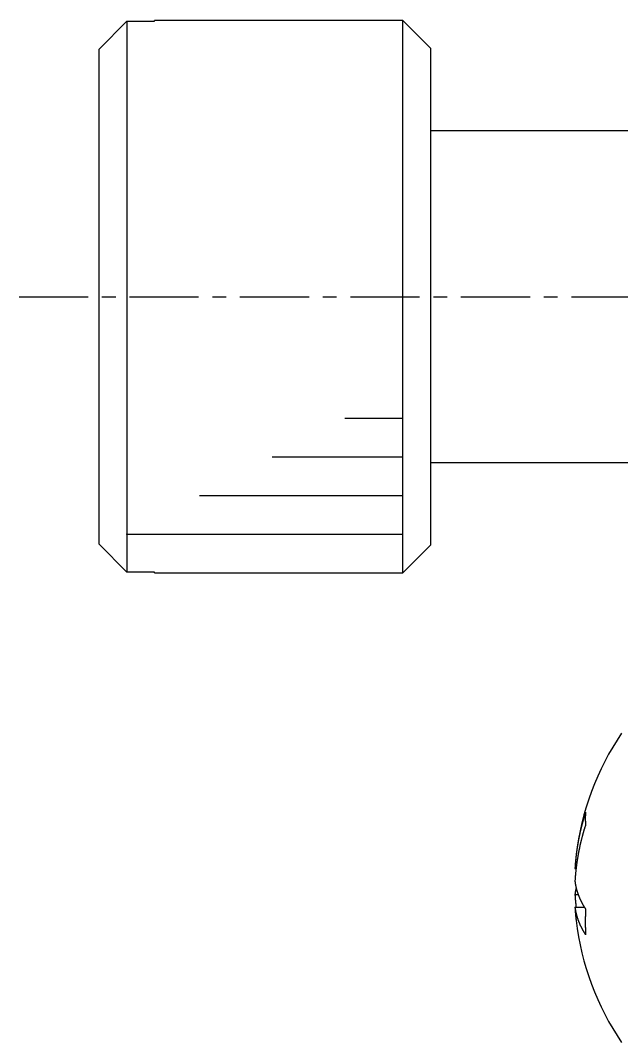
# Model space of a CAD drawing. Extents: x 535 to 879, y 88 to 377.
# Drawn here: x 583.64 to 594.52, y 160.13 to 178.63 of the extents above; entities that cross this region are included whole.
import ezdxf

# ---------------------------------------------------------------- set-up
doc = ezdxf.new("R2010")
doc.units = 0
doc.linetypes.add('CENTER', pattern=[2, 1.25, -0.25, 0.25, -0.25])
doc.layers.get('0').update_dxf_attribs({"linetype": 'CONTINUOUS'})

msp = doc.modelspace()

# ---------------------------------------------------------------- linework, layer by layer
at = {"color": 7, "linetype": 'CONTINUOUS'}
for p, q in [((585.063, 178.117), (585.563, 178.619)), ((585.563, 178.619), (585.563, 168.651)), ((585.563, 178.619), (586.063, 178.619)), ((586.063, 178.619), (586.063, 178.635)), ((590.563, 178.635), (586.063, 178.635)), ((590.563, 168.635), (590.563, 178.635)), ((591.063, 178.135), (590.563, 178.635)), ((585.063, 169.153), (585.063, 178.117)), ((591.063, 178.135), (591.063, 169.135)), ((595.063, 176.635), (591.063, 176.635)), ((589.512, 171.435), (590.563, 171.435)), ((588.196, 170.735), (590.563, 170.735)), ((591.063, 170.635), (595.063, 170.635)), ((586.879, 170.035), (590.563, 170.035)), ((585.563, 169.335), (590.563, 169.335)), ((585.563, 168.651), (585.063, 169.153)), ((590.563, 168.635), (591.063, 169.135)), ((586.063, 168.651), (585.563, 168.651)), ((586.063, 168.635), (586.063, 168.651)), ((586.063, 168.635), (590.563, 168.635)), ((593.676, 163.283), (593.696, 163.283)), ((593.676, 162.816), (593.734, 162.816)), ((593.676, 162.587), (593.846, 162.587))]:
    msp.add_line(p, q, dxfattribs=at)
at = {"color": 1, "linetype": 'CENTER'}
msp.add_line((581.613, 173.635), (599.013, 173.635), dxfattribs=at)
at = {"color": 7, "linetype": 'CONTINUOUS'}
for points in [[(593.87, 164.305, 0), (593.868, 164.299, 0), (593.866, 164.293, 0), (593.864, 164.287, 0), (593.862, 164.281, 0), (593.86, 164.275, 0), (593.858, 164.269, 0), (593.856, 164.263, 0), (593.854, 164.257, 0), (593.853, 164.251, 0), (593.851, 164.245, 0), (593.849, 164.239, 0), (593.847, 164.233, 0), (593.845, 164.227, 0), (593.843, 164.221, 0), (593.842, 164.215, 0), (593.84, 164.209, 0), (593.838, 164.203, 0), (593.836, 164.197, 0), (593.834, 164.191, 0), (593.833, 164.185, 0), (593.831, 164.179, 0), (593.829, 164.173, 0), (593.827, 164.167, 0), (593.826, 164.161, 0), (593.824, 164.155, 0), (593.822, 164.149, 0), (593.821, 164.143, 0), (593.819, 164.137, 0), (593.817, 164.131, 0), (593.815, 164.124, 0), (593.814, 164.118, 0), (593.812, 164.112, 0), (593.811, 164.106, 0), (593.809, 164.1, 0), (593.807, 164.094, 0), (593.806, 164.088, 0), (593.804, 164.082, 0), (593.802, 164.076, 0), (593.801, 164.07, 0), (593.799, 164.064, 0), (593.798, 164.058, 0), (593.796, 164.052, 0), (593.795, 164.046, 0), (593.793, 164.04, 0), (593.792, 164.034, 0), (593.79, 164.027, 0), (593.789, 164.021, 0), (593.787, 164.015, 0), (593.786, 164.009, 0), (593.784, 164.003, 0), (593.783, 163.997, 0), (593.781, 163.991, 0), (593.78, 163.985, 0), (593.778, 163.979, 0), (593.777, 163.973, 0), (593.775, 163.967, 0), (593.774, 163.96, 0), (593.773, 163.954, 0), (593.771, 163.948, 0), (593.77, 163.942, 0), (593.768, 163.936, 0), (593.767, 163.93, 0), (593.766, 163.924, 0), (593.764, 163.918, 0), (593.763, 163.912, 0), (593.762, 163.906, 0), (593.76, 163.899, 0), (593.759, 163.893, 0), (593.758, 163.887, 0), (593.756, 163.881, 0), (593.755, 163.875, 0), (593.754, 163.869, 0), (593.753, 163.863, 0), (593.751, 163.857, 0), (593.75, 163.85, 0), (593.749, 163.844, 0), (593.748, 163.838, 0), (593.746, 163.832, 0), (593.745, 163.826, 0), (593.744, 163.82, 0), (593.743, 163.814, 0), (593.742, 163.807, 0), (593.74, 163.801, 0), (593.739, 163.795, 0), (593.738, 163.789, 0), (593.737, 163.783, 0), (593.736, 163.777, 0), (593.735, 163.771, 0), (593.734, 163.764, 0), (593.733, 163.758, 0), (593.731, 163.752, 0), (593.73, 163.746, 0), (593.729, 163.74, 0), (593.728, 163.734, 0), (593.727, 163.728, 0), (593.726, 163.721, 0), (593.725, 163.715, 0), (593.724, 163.709, 0), (593.723, 163.703, 0), (593.722, 163.697, 0), (593.721, 163.691, 0), (593.72, 163.684, 0), (593.719, 163.678, 0), (593.718, 163.672, 0), (593.717, 163.666, 0), (593.716, 163.66, 0), (593.715, 163.654, 0), (593.714, 163.647, 0), (593.713, 163.641, 0), (593.712, 163.635, 0), (593.712, 163.629, 0), (593.711, 163.623, 0), (593.71, 163.617, 0), (593.709, 163.61, 0), (593.708, 163.604, 0), (593.707, 163.598, 0), (593.706, 163.592, 0), (593.705, 163.586, 0), (593.705, 163.579, 0), (593.704, 163.573, 0), (593.703, 163.567, 0), (593.702, 163.561, 0), (593.701, 163.555, 0), (593.701, 163.548, 0), (593.7, 163.542, 0), (593.699, 163.536, 0), (593.698, 163.53, 0), (593.698, 163.524, 0)], [(593.87, 164.305, 0), (593.869, 164.303, 0), (593.869, 164.301, 0), (593.869, 164.3, 0), (593.869, 164.298, 0), (593.869, 164.296, 0), (593.869, 164.295, 0), (593.868, 164.293, 0), (593.868, 164.291, 0), (593.868, 164.289, 0), (593.868, 164.288, 0), (593.868, 164.286, 0), (593.868, 164.284, 0), (593.867, 164.283, 0), (593.867, 164.281, 0), (593.867, 164.279, 0), (593.867, 164.277, 0), (593.867, 164.276, 0), (593.867, 164.274, 0), (593.867, 164.272, 0), (593.866, 164.27, 0), (593.866, 164.269, 0), (593.866, 164.267, 0), (593.866, 164.265, 0), (593.866, 164.264, 0), (593.866, 164.262, 0), (593.866, 164.26, 0), (593.866, 164.258, 0), (593.865, 164.257, 0), (593.865, 164.255, 0), (593.865, 164.253, 0), (593.865, 164.251, 0), (593.865, 164.25, 0), (593.865, 164.248, 0), (593.865, 164.246, 0), (593.865, 164.244, 0), (593.865, 164.243, 0), (593.865, 164.241, 0), (593.864, 164.239, 0), (593.864, 164.237, 0), (593.864, 164.236, 0), (593.864, 164.234, 0), (593.864, 164.232, 0), (593.864, 164.23, 0), (593.864, 164.228, 0), (593.864, 164.227, 0), (593.864, 164.225, 0), (593.864, 164.223, 0), (593.864, 164.221, 0), (593.864, 164.22, 0), (593.864, 164.218, 0), (593.864, 164.216, 0), (593.864, 164.214, 0), (593.864, 164.213, 0), (593.864, 164.211, 0), (593.864, 164.209, 0), (593.864, 164.207, 0), (593.864, 164.205, 0), (593.864, 164.204, 0), (593.864, 164.202, 0), (593.863, 164.2, 0), (593.863, 164.198, 0), (593.863, 164.196, 0), (593.863, 164.195, 0), (593.863, 164.193, 0), (593.863, 164.191, 0), (593.863, 164.189, 0), (593.863, 164.187, 0), (593.863, 164.186, 0), (593.864, 164.184, 0), (593.864, 164.182, 0), (593.864, 164.18, 0), (593.864, 164.178, 0), (593.864, 164.177, 0), (593.864, 164.175, 0), (593.864, 164.173, 0), (593.864, 164.171, 0), (593.864, 164.169, 0), (593.864, 164.168, 0), (593.864, 164.166, 0), (593.864, 164.164, 0), (593.864, 164.162, 0), (593.864, 164.16, 0), (593.864, 164.159, 0), (593.864, 164.157, 0), (593.864, 164.155, 0), (593.864, 164.153, 0), (593.864, 164.151, 0), (593.864, 164.149, 0), (593.864, 164.148, 0), (593.864, 164.146, 0), (593.865, 164.144, 0), (593.865, 164.142, 0), (593.865, 164.14, 0), (593.865, 164.138, 0), (593.865, 164.137, 0), (593.865, 164.135, 0), (593.865, 164.133, 0), (593.865, 164.131, 0), (593.865, 164.129, 0), (593.865, 164.127, 0), (593.866, 164.126, 0), (593.866, 164.124, 0), (593.866, 164.122, 0), (593.866, 164.12, 0), (593.866, 164.118, 0), (593.866, 164.116, 0), (593.866, 164.114, 0), (593.866, 164.113, 0), (593.867, 164.111, 0), (593.867, 164.109, 0), (593.867, 164.107, 0), (593.867, 164.105, 0), (593.867, 164.103, 0), (593.867, 164.102, 0), (593.867, 164.1, 0), (593.868, 164.098, 0), (593.868, 164.096, 0), (593.868, 164.094, 0), (593.868, 164.092, 0), (593.868, 164.09, 0), (593.868, 164.088, 0), (593.869, 164.087, 0), (593.869, 164.085, 0), (593.869, 164.083, 0), (593.869, 164.081, 0), (593.869, 164.079, 0), (593.869, 164.077, 0), (593.87, 164.075, 0)], [(593.87, 164.075, 0), (593.867, 164.068, 0), (593.865, 164.06, 0), (593.862, 164.052, 0), (593.86, 164.044, 0), (593.857, 164.036, 0), (593.855, 164.029, 0), (593.852, 164.021, 0), (593.85, 164.013, 0), (593.847, 164.005, 0), (593.845, 163.997, 0), (593.843, 163.989, 0), (593.84, 163.982, 0), (593.838, 163.974, 0), (593.836, 163.966, 0), (593.833, 163.958, 0), (593.831, 163.95, 0), (593.829, 163.942, 0), (593.827, 163.934, 0), (593.824, 163.927, 0), (593.822, 163.919, 0), (593.82, 163.911, 0), (593.818, 163.903, 0), (593.816, 163.895, 0), (593.813, 163.887, 0), (593.811, 163.879, 0), (593.809, 163.871, 0), (593.807, 163.864, 0), (593.805, 163.856, 0), (593.803, 163.848, 0), (593.801, 163.84, 0), (593.799, 163.832, 0), (593.797, 163.824, 0), (593.795, 163.816, 0), (593.793, 163.808, 0), (593.791, 163.8, 0), (593.789, 163.792, 0), (593.787, 163.784, 0), (593.785, 163.777, 0), (593.783, 163.769, 0), (593.781, 163.761, 0), (593.779, 163.753, 0), (593.777, 163.745, 0), (593.775, 163.737, 0), (593.773, 163.729, 0), (593.772, 163.721, 0), (593.77, 163.713, 0), (593.768, 163.705, 0), (593.766, 163.697, 0), (593.764, 163.689, 0), (593.763, 163.681, 0), (593.761, 163.673, 0), (593.759, 163.665, 0), (593.758, 163.657, 0), (593.756, 163.649, 0), (593.754, 163.641, 0), (593.753, 163.633, 0), (593.751, 163.625, 0), (593.749, 163.617, 0), (593.748, 163.609, 0), (593.746, 163.601, 0), (593.745, 163.593, 0), (593.743, 163.585, 0), (593.741, 163.577, 0), (593.74, 163.569, 0), (593.738, 163.561, 0), (593.737, 163.553, 0), (593.735, 163.545, 0), (593.734, 163.537, 0), (593.733, 163.529, 0), (593.731, 163.521, 0), (593.73, 163.513, 0), (593.728, 163.505, 0), (593.727, 163.497, 0), (593.726, 163.489, 0), (593.724, 163.481, 0), (593.723, 163.473, 0), (593.722, 163.465, 0), (593.72, 163.457, 0), (593.719, 163.449, 0), (593.718, 163.441, 0), (593.717, 163.433, 0), (593.715, 163.425, 0), (593.714, 163.417, 0), (593.713, 163.409, 0), (593.712, 163.401, 0), (593.711, 163.393, 0), (593.709, 163.385, 0), (593.708, 163.377, 0), (593.707, 163.369, 0), (593.706, 163.36, 0), (593.705, 163.352, 0), (593.704, 163.344, 0), (593.703, 163.336, 0), (593.702, 163.328, 0), (593.701, 163.32, 0), (593.7, 163.312, 0), (593.699, 163.304, 0), (593.698, 163.296, 0), (593.697, 163.288, 0), (593.696, 163.28, 0), (593.695, 163.272, 0), (593.694, 163.264, 0), (593.693, 163.256, 0), (593.692, 163.248, 0), (593.692, 163.239, 0), (593.691, 163.231, 0), (593.69, 163.223, 0), (593.689, 163.215, 0), (593.688, 163.207, 0), (593.688, 163.199, 0), (593.687, 163.191, 0), (593.686, 163.183, 0), (593.685, 163.175, 0), (593.685, 163.167, 0), (593.684, 163.159, 0), (593.683, 163.15, 0), (593.683, 163.142, 0), (593.682, 163.134, 0), (593.681, 163.126, 0), (593.681, 163.118, 0), (593.68, 163.11, 0), (593.68, 163.102, 0), (593.679, 163.094, 0), (593.678, 163.086, 0), (593.678, 163.078, 0), (593.677, 163.069, 0), (593.677, 163.061, 0), (593.676, 163.053, 0)], [(593.698, 163.524, 0), (593.697, 163.522, 0), (593.697, 163.52, 0), (593.697, 163.518, 0), (593.697, 163.516, 0), (593.697, 163.514, 0), (593.696, 163.512, 0), (593.696, 163.511, 0), (593.696, 163.509, 0), (593.696, 163.507, 0), (593.695, 163.505, 0), (593.695, 163.503, 0), (593.695, 163.501, 0), (593.695, 163.499, 0), (593.695, 163.497, 0), (593.694, 163.496, 0), (593.694, 163.494, 0), (593.694, 163.492, 0), (593.694, 163.49, 0), (593.694, 163.488, 0), (593.693, 163.486, 0), (593.693, 163.484, 0), (593.693, 163.482, 0), (593.693, 163.48, 0), (593.693, 163.479, 0), (593.692, 163.477, 0), (593.692, 163.475, 0), (593.692, 163.473, 0), (593.692, 163.471, 0), (593.692, 163.469, 0), (593.691, 163.467, 0), (593.691, 163.465, 0), (593.691, 163.464, 0), (593.691, 163.462, 0), (593.691, 163.46, 0), (593.69, 163.458, 0), (593.69, 163.456, 0), (593.69, 163.454, 0), (593.69, 163.452, 0), (593.69, 163.45, 0), (593.689, 163.449, 0), (593.689, 163.447, 0), (593.689, 163.445, 0), (593.689, 163.443, 0), (593.689, 163.441, 0), (593.689, 163.439, 0), (593.688, 163.437, 0), (593.688, 163.435, 0), (593.688, 163.433, 0), (593.688, 163.432, 0), (593.688, 163.43, 0), (593.687, 163.428, 0), (593.687, 163.426, 0), (593.687, 163.424, 0), (593.687, 163.422, 0), (593.687, 163.42, 0), (593.687, 163.418, 0), (593.686, 163.417, 0), (593.686, 163.415, 0), (593.686, 163.413, 0), (593.686, 163.411, 0), (593.686, 163.409, 0), (593.686, 163.407, 0), (593.685, 163.405, 0), (593.685, 163.403, 0), (593.685, 163.401, 0), (593.685, 163.4, 0), (593.685, 163.398, 0), (593.685, 163.396, 0), (593.684, 163.394, 0), (593.684, 163.392, 0), (593.684, 163.39, 0), (593.684, 163.388, 0), (593.684, 163.386, 0), (593.684, 163.385, 0), (593.683, 163.383, 0), (593.683, 163.381, 0), (593.683, 163.379, 0), (593.683, 163.377, 0), (593.683, 163.375, 0), (593.683, 163.373, 0), (593.683, 163.371, 0), (593.682, 163.369, 0), (593.682, 163.368, 0), (593.682, 163.366, 0), (593.682, 163.364, 0), (593.682, 163.362, 0), (593.682, 163.36, 0), (593.681, 163.358, 0), (593.681, 163.356, 0), (593.681, 163.354, 0), (593.681, 163.353, 0), (593.681, 163.351, 0), (593.681, 163.349, 0), (593.681, 163.347, 0), (593.68, 163.345, 0), (593.68, 163.343, 0), (593.68, 163.341, 0), (593.68, 163.339, 0), (593.68, 163.337, 0), (593.68, 163.336, 0), (593.68, 163.334, 0), (593.68, 163.332, 0), (593.679, 163.33, 0), (593.679, 163.328, 0), (593.679, 163.326, 0), (593.679, 163.324, 0), (593.679, 163.322, 0), (593.679, 163.32, 0), (593.679, 163.319, 0), (593.679, 163.317, 0), (593.678, 163.315, 0), (593.678, 163.313, 0), (593.678, 163.311, 0), (593.678, 163.309, 0), (593.678, 163.307, 0), (593.678, 163.305, 0), (593.678, 163.304, 0), (593.678, 163.302, 0), (593.677, 163.3, 0), (593.677, 163.298, 0), (593.677, 163.296, 0), (593.677, 163.294, 0), (593.677, 163.292, 0), (593.677, 163.29, 0), (593.677, 163.288, 0), (593.677, 163.287, 0), (593.676, 163.285, 0), (593.676, 163.283, 0)], [(593.676, 163.053, 0), (593.677, 163.049, 0), (593.677, 163.045, 0), (593.678, 163.041, 0), (593.678, 163.037, 0), (593.679, 163.033, 0), (593.68, 163.029, 0), (593.68, 163.025, 0), (593.681, 163.021, 0), (593.681, 163.017, 0), (593.682, 163.013, 0), (593.683, 163.009, 0), (593.683, 163.005, 0), (593.684, 163.001, 0), (593.685, 162.997, 0), (593.685, 162.993, 0), (593.686, 162.989, 0), (593.687, 162.985, 0), (593.688, 162.982, 0), (593.688, 162.978, 0), (593.689, 162.974, 0), (593.69, 162.97, 0), (593.691, 162.966, 0), (593.692, 162.962, 0), (593.692, 162.958, 0), (593.693, 162.954, 0), (593.694, 162.95, 0), (593.695, 162.946, 0), (593.696, 162.942, 0), (593.697, 162.938, 0), (593.698, 162.934, 0), (593.699, 162.93, 0), (593.7, 162.926, 0), (593.701, 162.922, 0), (593.702, 162.918, 0), (593.703, 162.914, 0), (593.704, 162.91, 0), (593.705, 162.906, 0), (593.706, 162.902, 0), (593.707, 162.898, 0), (593.708, 162.894, 0), (593.709, 162.89, 0), (593.711, 162.886, 0), (593.712, 162.882, 0), (593.713, 162.878, 0), (593.714, 162.874, 0), (593.715, 162.87, 0), (593.717, 162.866, 0), (593.718, 162.862, 0), (593.719, 162.859, 0), (593.72, 162.855, 0), (593.722, 162.851, 0), (593.723, 162.847, 0), (593.724, 162.843, 0), (593.726, 162.839, 0), (593.727, 162.835, 0), (593.728, 162.831, 0), (593.73, 162.827, 0), (593.731, 162.823, 0), (593.733, 162.819, 0), (593.734, 162.815, 0), (593.735, 162.811, 0), (593.737, 162.807, 0), (593.738, 162.803, 0), (593.74, 162.799, 0), (593.741, 162.795, 0), (593.743, 162.791, 0), (593.745, 162.788, 0), (593.746, 162.784, 0), (593.748, 162.78, 0), (593.749, 162.776, 0), (593.751, 162.772, 0), (593.753, 162.768, 0), (593.754, 162.764, 0), (593.756, 162.76, 0), (593.758, 162.756, 0), (593.759, 162.752, 0), (593.761, 162.748, 0), (593.763, 162.744, 0), (593.764, 162.74, 0), (593.766, 162.737, 0), (593.768, 162.733, 0), (593.77, 162.729, 0), (593.772, 162.725, 0), (593.773, 162.721, 0), (593.775, 162.717, 0), (593.777, 162.713, 0), (593.779, 162.709, 0), (593.781, 162.705, 0), (593.783, 162.701, 0), (593.785, 162.697, 0), (593.787, 162.694, 0), (593.789, 162.69, 0), (593.791, 162.686, 0), (593.793, 162.682, 0), (593.795, 162.678, 0), (593.797, 162.674, 0), (593.799, 162.67, 0), (593.801, 162.666, 0), (593.803, 162.662, 0), (593.805, 162.658, 0), (593.807, 162.655, 0), (593.809, 162.651, 0), (593.811, 162.647, 0), (593.813, 162.643, 0), (593.816, 162.639, 0), (593.818, 162.635, 0), (593.82, 162.631, 0), (593.822, 162.627, 0), (593.824, 162.624, 0), (593.827, 162.62, 0), (593.829, 162.616, 0), (593.831, 162.612, 0), (593.833, 162.608, 0), (593.836, 162.604, 0), (593.838, 162.6, 0), (593.84, 162.597, 0), (593.843, 162.593, 0), (593.845, 162.589, 0), (593.847, 162.585, 0), (593.85, 162.581, 0), (593.852, 162.577, 0), (593.855, 162.573, 0), (593.857, 162.57, 0), (593.86, 162.566, 0), (593.862, 162.562, 0), (593.865, 162.558, 0), (593.867, 162.554, 0), (593.87, 162.55, 0)], [(593.698, 162.935, 0), (593.697, 162.934, 0), (593.697, 162.933, 0), (593.697, 162.932, 0), (593.697, 162.931, 0), (593.697, 162.93, 0), (593.696, 162.929, 0), (593.696, 162.928, 0), (593.696, 162.927, 0), (593.696, 162.926, 0), (593.695, 162.925, 0), (593.695, 162.925, 0), (593.695, 162.924, 0), (593.695, 162.923, 0), (593.695, 162.922, 0), (593.694, 162.921, 0), (593.694, 162.92, 0), (593.694, 162.919, 0), (593.694, 162.918, 0), (593.694, 162.917, 0), (593.693, 162.916, 0), (593.693, 162.915, 0), (593.693, 162.914, 0), (593.693, 162.913, 0), (593.693, 162.913, 0), (593.692, 162.912, 0), (593.692, 162.911, 0), (593.692, 162.91, 0), (593.692, 162.909, 0), (593.692, 162.908, 0), (593.691, 162.907, 0), (593.691, 162.906, 0), (593.691, 162.905, 0), (593.691, 162.904, 0), (593.691, 162.903, 0), (593.69, 162.902, 0), (593.69, 162.901, 0), (593.69, 162.9, 0), (593.69, 162.9, 0), (593.69, 162.899, 0), (593.689, 162.898, 0), (593.689, 162.897, 0), (593.689, 162.896, 0), (593.689, 162.895, 0), (593.689, 162.894, 0), (593.689, 162.893, 0), (593.688, 162.892, 0), (593.688, 162.891, 0), (593.688, 162.89, 0), (593.688, 162.889, 0), (593.688, 162.888, 0), (593.687, 162.888, 0), (593.687, 162.887, 0), (593.687, 162.886, 0), (593.687, 162.885, 0), (593.687, 162.884, 0), (593.687, 162.883, 0), (593.686, 162.882, 0), (593.686, 162.881, 0), (593.686, 162.88, 0), (593.686, 162.879, 0), (593.686, 162.878, 0), (593.686, 162.877, 0), (593.685, 162.876, 0), (593.685, 162.875, 0), (593.685, 162.875, 0), (593.685, 162.874, 0), (593.685, 162.873, 0), (593.685, 162.872, 0), (593.684, 162.871, 0), (593.684, 162.87, 0), (593.684, 162.869, 0), (593.684, 162.868, 0), (593.684, 162.867, 0), (593.684, 162.866, 0), (593.683, 162.865, 0), (593.683, 162.864, 0), (593.683, 162.863, 0), (593.683, 162.863, 0), (593.683, 162.862, 0), (593.683, 162.861, 0), (593.683, 162.86, 0), (593.682, 162.859, 0), (593.682, 162.858, 0), (593.682, 162.857, 0), (593.682, 162.856, 0), (593.682, 162.855, 0), (593.682, 162.854, 0), (593.681, 162.853, 0), (593.681, 162.852, 0), (593.681, 162.851, 0), (593.681, 162.85, 0), (593.681, 162.85, 0), (593.681, 162.849, 0), (593.681, 162.848, 0), (593.68, 162.847, 0), (593.68, 162.846, 0), (593.68, 162.845, 0), (593.68, 162.844, 0), (593.68, 162.843, 0), (593.68, 162.842, 0), (593.68, 162.841, 0), (593.68, 162.84, 0), (593.679, 162.839, 0), (593.679, 162.838, 0), (593.679, 162.837, 0), (593.679, 162.837, 0), (593.679, 162.836, 0), (593.679, 162.835, 0), (593.679, 162.834, 0), (593.679, 162.833, 0), (593.678, 162.832, 0), (593.678, 162.831, 0), (593.678, 162.83, 0), (593.678, 162.829, 0), (593.678, 162.828, 0), (593.678, 162.827, 0), (593.678, 162.826, 0), (593.678, 162.825, 0), (593.677, 162.825, 0), (593.677, 162.824, 0), (593.677, 162.823, 0), (593.677, 162.822, 0), (593.677, 162.821, 0), (593.677, 162.82, 0), (593.677, 162.819, 0), (593.677, 162.818, 0), (593.676, 162.817, 0), (593.676, 162.816, 0)], [(593.676, 162.816, 0), (593.676, 162.814, 0), (593.677, 162.813, 0), (593.677, 162.811, 0), (593.677, 162.809, 0), (593.677, 162.807, 0), (593.677, 162.805, 0), (593.677, 162.804, 0), (593.677, 162.802, 0), (593.677, 162.8, 0), (593.677, 162.798, 0), (593.678, 162.796, 0), (593.678, 162.795, 0), (593.678, 162.793, 0), (593.678, 162.791, 0), (593.678, 162.789, 0), (593.678, 162.787, 0), (593.678, 162.786, 0), (593.678, 162.784, 0), (593.679, 162.782, 0), (593.679, 162.78, 0), (593.679, 162.778, 0), (593.679, 162.777, 0), (593.679, 162.775, 0), (593.679, 162.773, 0), (593.679, 162.771, 0), (593.679, 162.769, 0), (593.679, 162.768, 0), (593.68, 162.766, 0), (593.68, 162.764, 0), (593.68, 162.762, 0), (593.68, 162.76, 0), (593.68, 162.759, 0), (593.68, 162.757, 0), (593.68, 162.755, 0), (593.681, 162.753, 0), (593.681, 162.752, 0), (593.681, 162.75, 0), (593.681, 162.748, 0), (593.681, 162.746, 0), (593.681, 162.744, 0), (593.681, 162.743, 0), (593.681, 162.741, 0), (593.682, 162.739, 0), (593.682, 162.737, 0), (593.682, 162.735, 0), (593.682, 162.734, 0), (593.682, 162.732, 0), (593.682, 162.73, 0), (593.682, 162.728, 0), (593.683, 162.726, 0), (593.683, 162.725, 0), (593.683, 162.723, 0), (593.683, 162.721, 0), (593.683, 162.719, 0), (593.683, 162.717, 0), (593.683, 162.716, 0), (593.684, 162.714, 0), (593.684, 162.712, 0), (593.684, 162.71, 0), (593.684, 162.708, 0), (593.684, 162.707, 0), (593.684, 162.705, 0), (593.685, 162.703, 0), (593.685, 162.701, 0), (593.685, 162.699, 0), (593.685, 162.698, 0), (593.685, 162.696, 0), (593.685, 162.694, 0), (593.686, 162.692, 0), (593.686, 162.691, 0), (593.686, 162.689, 0), (593.686, 162.687, 0), (593.686, 162.685, 0), (593.686, 162.683, 0), (593.686, 162.682, 0), (593.687, 162.68, 0), (593.687, 162.678, 0), (593.687, 162.676, 0), (593.687, 162.674, 0), (593.687, 162.673, 0), (593.687, 162.671, 0), (593.688, 162.669, 0), (593.688, 162.667, 0), (593.688, 162.665, 0), (593.688, 162.664, 0), (593.688, 162.662, 0), (593.689, 162.66, 0), (593.689, 162.658, 0), (593.689, 162.656, 0), (593.689, 162.655, 0), (593.689, 162.653, 0), (593.689, 162.651, 0), (593.69, 162.649, 0), (593.69, 162.648, 0), (593.69, 162.646, 0), (593.69, 162.644, 0), (593.69, 162.642, 0), (593.69, 162.64, 0), (593.691, 162.639, 0), (593.691, 162.637, 0), (593.691, 162.635, 0), (593.691, 162.633, 0), (593.691, 162.631, 0), (593.692, 162.63, 0), (593.692, 162.628, 0), (593.692, 162.626, 0), (593.692, 162.624, 0), (593.692, 162.622, 0), (593.693, 162.621, 0), (593.693, 162.619, 0), (593.693, 162.617, 0), (593.693, 162.615, 0), (593.693, 162.613, 0), (593.694, 162.612, 0), (593.694, 162.61, 0), (593.694, 162.608, 0), (593.694, 162.606, 0), (593.694, 162.605, 0), (593.694, 162.603, 0), (593.695, 162.601, 0), (593.695, 162.599, 0), (593.695, 162.597, 0), (593.695, 162.596, 0), (593.696, 162.594, 0), (593.696, 162.592, 0), (593.696, 162.59, 0), (593.696, 162.588, 0), (593.696, 162.587, 0)], [(593.676, 162.587, 0), (593.677, 162.583, 0), (593.677, 162.579, 0), (593.678, 162.575, 0), (593.678, 162.571, 0), (593.679, 162.567, 0), (593.68, 162.563, 0), (593.68, 162.559, 0), (593.681, 162.555, 0), (593.681, 162.551, 0), (593.682, 162.547, 0), (593.683, 162.543, 0), (593.683, 162.539, 0), (593.684, 162.535, 0), (593.685, 162.531, 0), (593.685, 162.527, 0), (593.686, 162.523, 0), (593.687, 162.519, 0), (593.688, 162.515, 0), (593.688, 162.511, 0), (593.689, 162.507, 0), (593.69, 162.503, 0), (593.691, 162.499, 0), (593.692, 162.495, 0), (593.692, 162.491, 0), (593.693, 162.487, 0), (593.694, 162.483, 0), (593.695, 162.479, 0), (593.696, 162.475, 0), (593.697, 162.471, 0), (593.698, 162.467, 0), (593.699, 162.463, 0), (593.7, 162.459, 0), (593.701, 162.455, 0), (593.702, 162.451, 0), (593.703, 162.447, 0), (593.704, 162.443, 0), (593.705, 162.439, 0), (593.706, 162.435, 0), (593.707, 162.432, 0), (593.708, 162.428, 0), (593.709, 162.424, 0), (593.711, 162.42, 0), (593.712, 162.416, 0), (593.713, 162.412, 0), (593.714, 162.408, 0), (593.715, 162.404, 0), (593.717, 162.4, 0), (593.718, 162.396, 0), (593.719, 162.392, 0), (593.72, 162.388, 0), (593.722, 162.384, 0), (593.723, 162.38, 0), (593.724, 162.376, 0), (593.726, 162.372, 0), (593.727, 162.368, 0), (593.728, 162.364, 0), (593.73, 162.36, 0), (593.731, 162.356, 0), (593.733, 162.352, 0), (593.734, 162.348, 0), (593.735, 162.345, 0), (593.737, 162.341, 0), (593.738, 162.337, 0), (593.74, 162.333, 0), (593.741, 162.329, 0), (593.743, 162.325, 0), (593.745, 162.321, 0), (593.746, 162.317, 0), (593.748, 162.313, 0), (593.749, 162.309, 0), (593.751, 162.305, 0), (593.753, 162.301, 0), (593.754, 162.297, 0), (593.756, 162.293, 0), (593.758, 162.29, 0), (593.759, 162.286, 0), (593.761, 162.282, 0), (593.763, 162.278, 0), (593.764, 162.274, 0), (593.766, 162.27, 0), (593.768, 162.266, 0), (593.77, 162.262, 0), (593.772, 162.258, 0), (593.773, 162.254, 0), (593.775, 162.25, 0), (593.777, 162.246, 0), (593.779, 162.243, 0), (593.781, 162.239, 0), (593.783, 162.235, 0), (593.785, 162.231, 0), (593.787, 162.227, 0), (593.789, 162.223, 0), (593.791, 162.219, 0), (593.793, 162.215, 0), (593.795, 162.211, 0), (593.797, 162.207, 0), (593.799, 162.204, 0), (593.801, 162.2, 0), (593.803, 162.196, 0), (593.805, 162.192, 0), (593.807, 162.188, 0), (593.809, 162.184, 0), (593.811, 162.18, 0), (593.813, 162.176, 0), (593.816, 162.172, 0), (593.818, 162.169, 0), (593.82, 162.165, 0), (593.822, 162.161, 0), (593.824, 162.157, 0), (593.827, 162.153, 0), (593.829, 162.149, 0), (593.831, 162.145, 0), (593.833, 162.142, 0), (593.836, 162.138, 0), (593.838, 162.134, 0), (593.84, 162.13, 0), (593.843, 162.126, 0), (593.845, 162.122, 0), (593.847, 162.118, 0), (593.85, 162.115, 0), (593.852, 162.111, 0), (593.855, 162.107, 0), (593.857, 162.103, 0), (593.86, 162.099, 0), (593.862, 162.095, 0), (593.865, 162.091, 0), (593.867, 162.088, 0), (593.87, 162.084, 0)], [(593.676, 162.587, 0), (593.676, 162.585, 0), (593.677, 162.583, 0), (593.677, 162.581, 0), (593.677, 162.579, 0), (593.677, 162.577, 0), (593.677, 162.575, 0), (593.677, 162.573, 0), (593.677, 162.572, 0), (593.677, 162.57, 0), (593.678, 162.568, 0), (593.678, 162.566, 0), (593.678, 162.564, 0), (593.678, 162.562, 0), (593.678, 162.56, 0), (593.678, 162.558, 0), (593.678, 162.556, 0), (593.678, 162.555, 0), (593.679, 162.553, 0), (593.679, 162.551, 0), (593.679, 162.549, 0), (593.679, 162.547, 0), (593.679, 162.545, 0), (593.679, 162.543, 0), (593.679, 162.541, 0), (593.679, 162.539, 0), (593.68, 162.538, 0), (593.68, 162.536, 0), (593.68, 162.534, 0), (593.68, 162.532, 0), (593.68, 162.53, 0), (593.68, 162.528, 0), (593.68, 162.526, 0), (593.68, 162.524, 0), (593.681, 162.523, 0), (593.681, 162.521, 0), (593.681, 162.519, 0), (593.681, 162.517, 0), (593.681, 162.515, 0), (593.681, 162.513, 0), (593.681, 162.511, 0), (593.682, 162.509, 0), (593.682, 162.507, 0), (593.682, 162.506, 0), (593.682, 162.504, 0), (593.682, 162.502, 0), (593.682, 162.5, 0), (593.683, 162.498, 0), (593.683, 162.496, 0), (593.683, 162.494, 0), (593.683, 162.492, 0), (593.683, 162.491, 0), (593.683, 162.489, 0), (593.683, 162.487, 0), (593.684, 162.485, 0), (593.684, 162.483, 0), (593.684, 162.481, 0), (593.684, 162.479, 0), (593.684, 162.477, 0), (593.684, 162.475, 0), (593.685, 162.474, 0), (593.685, 162.472, 0), (593.685, 162.47, 0), (593.685, 162.468, 0), (593.685, 162.466, 0), (593.685, 162.464, 0), (593.686, 162.462, 0), (593.686, 162.46, 0), (593.686, 162.458, 0), (593.686, 162.457, 0), (593.686, 162.455, 0), (593.686, 162.453, 0), (593.687, 162.451, 0), (593.687, 162.449, 0), (593.687, 162.447, 0), (593.687, 162.445, 0), (593.687, 162.443, 0), (593.687, 162.442, 0), (593.688, 162.44, 0), (593.688, 162.438, 0), (593.688, 162.436, 0), (593.688, 162.434, 0), (593.688, 162.432, 0), (593.689, 162.43, 0), (593.689, 162.428, 0), (593.689, 162.427, 0), (593.689, 162.425, 0), (593.689, 162.423, 0), (593.689, 162.421, 0), (593.69, 162.419, 0), (593.69, 162.417, 0), (593.69, 162.415, 0), (593.69, 162.413, 0), (593.69, 162.411, 0), (593.691, 162.41, 0), (593.691, 162.408, 0), (593.691, 162.406, 0), (593.691, 162.404, 0), (593.691, 162.402, 0), (593.692, 162.4, 0), (593.692, 162.398, 0), (593.692, 162.396, 0), (593.692, 162.395, 0), (593.692, 162.393, 0), (593.693, 162.391, 0), (593.693, 162.389, 0), (593.693, 162.387, 0), (593.693, 162.385, 0), (593.693, 162.383, 0), (593.694, 162.381, 0), (593.694, 162.379, 0), (593.694, 162.378, 0), (593.694, 162.376, 0), (593.694, 162.374, 0), (593.695, 162.372, 0), (593.695, 162.37, 0), (593.695, 162.368, 0), (593.695, 162.366, 0), (593.695, 162.364, 0), (593.696, 162.363, 0), (593.696, 162.361, 0), (593.696, 162.359, 0), (593.696, 162.357, 0), (593.697, 162.355, 0), (593.697, 162.353, 0), (593.697, 162.351, 0), (593.697, 162.349, 0), (593.697, 162.348, 0), (593.698, 162.346, 0)], [(593.87, 162.55, 0), (593.869, 162.547, 0), (593.869, 162.543, 0), (593.869, 162.539, 0), (593.869, 162.536, 0), (593.869, 162.532, 0), (593.869, 162.528, 0), (593.868, 162.525, 0), (593.868, 162.521, 0), (593.868, 162.517, 0), (593.868, 162.514, 0), (593.868, 162.51, 0), (593.868, 162.506, 0), (593.867, 162.503, 0), (593.867, 162.499, 0), (593.867, 162.495, 0), (593.867, 162.492, 0), (593.867, 162.488, 0), (593.867, 162.484, 0), (593.867, 162.481, 0), (593.866, 162.477, 0), (593.866, 162.473, 0), (593.866, 162.469, 0), (593.866, 162.466, 0), (593.866, 162.462, 0), (593.866, 162.458, 0), (593.866, 162.455, 0), (593.866, 162.451, 0), (593.865, 162.447, 0), (593.865, 162.444, 0), (593.865, 162.44, 0), (593.865, 162.436, 0), (593.865, 162.433, 0), (593.865, 162.429, 0), (593.865, 162.425, 0), (593.865, 162.422, 0), (593.865, 162.418, 0), (593.865, 162.414, 0), (593.864, 162.411, 0), (593.864, 162.407, 0), (593.864, 162.403, 0), (593.864, 162.4, 0), (593.864, 162.396, 0), (593.864, 162.392, 0), (593.864, 162.389, 0), (593.864, 162.385, 0), (593.864, 162.382, 0), (593.864, 162.378, 0), (593.864, 162.374, 0), (593.864, 162.371, 0), (593.864, 162.367, 0), (593.864, 162.363, 0), (593.864, 162.36, 0), (593.864, 162.356, 0), (593.864, 162.352, 0), (593.864, 162.349, 0), (593.864, 162.345, 0), (593.864, 162.341, 0), (593.864, 162.338, 0), (593.864, 162.334, 0), (593.863, 162.33, 0), (593.863, 162.327, 0), (593.863, 162.323, 0), (593.863, 162.319, 0), (593.863, 162.316, 0), (593.863, 162.312, 0), (593.863, 162.308, 0), (593.863, 162.305, 0), (593.863, 162.301, 0), (593.864, 162.298, 0), (593.864, 162.294, 0), (593.864, 162.29, 0), (593.864, 162.287, 0), (593.864, 162.283, 0), (593.864, 162.279, 0), (593.864, 162.276, 0), (593.864, 162.272, 0), (593.864, 162.268, 0), (593.864, 162.265, 0), (593.864, 162.261, 0), (593.864, 162.257, 0), (593.864, 162.254, 0), (593.864, 162.25, 0), (593.864, 162.247, 0), (593.864, 162.243, 0), (593.864, 162.239, 0), (593.864, 162.236, 0), (593.864, 162.232, 0), (593.864, 162.228, 0), (593.864, 162.225, 0), (593.864, 162.221, 0), (593.865, 162.218, 0), (593.865, 162.214, 0), (593.865, 162.21, 0), (593.865, 162.207, 0), (593.865, 162.203, 0), (593.865, 162.199, 0), (593.865, 162.196, 0), (593.865, 162.192, 0), (593.865, 162.189, 0), (593.865, 162.185, 0), (593.866, 162.181, 0), (593.866, 162.178, 0), (593.866, 162.174, 0), (593.866, 162.17, 0), (593.866, 162.167, 0), (593.866, 162.163, 0), (593.866, 162.16, 0), (593.866, 162.156, 0), (593.867, 162.152, 0), (593.867, 162.149, 0), (593.867, 162.145, 0), (593.867, 162.142, 0), (593.867, 162.138, 0), (593.867, 162.134, 0), (593.867, 162.131, 0), (593.868, 162.127, 0), (593.868, 162.123, 0), (593.868, 162.12, 0), (593.868, 162.116, 0), (593.868, 162.113, 0), (593.868, 162.109, 0), (593.869, 162.105, 0), (593.869, 162.102, 0), (593.869, 162.098, 0), (593.869, 162.095, 0), (593.869, 162.091, 0), (593.869, 162.087, 0), (593.87, 162.084, 0)]]:
    msp.add_polyline3d(points, dxfattribs=at)
for start, end in [(145.9442, 173.2347), (186.7653, 214.0558)]:
    msp.add_arc((598.663, 162.935), 5, start, end, dxfattribs=at)
at = {"color": 7}
msp.add_point((585.563, 169.335), dxfattribs=at)

doc.saveas('drawing.dxf')
